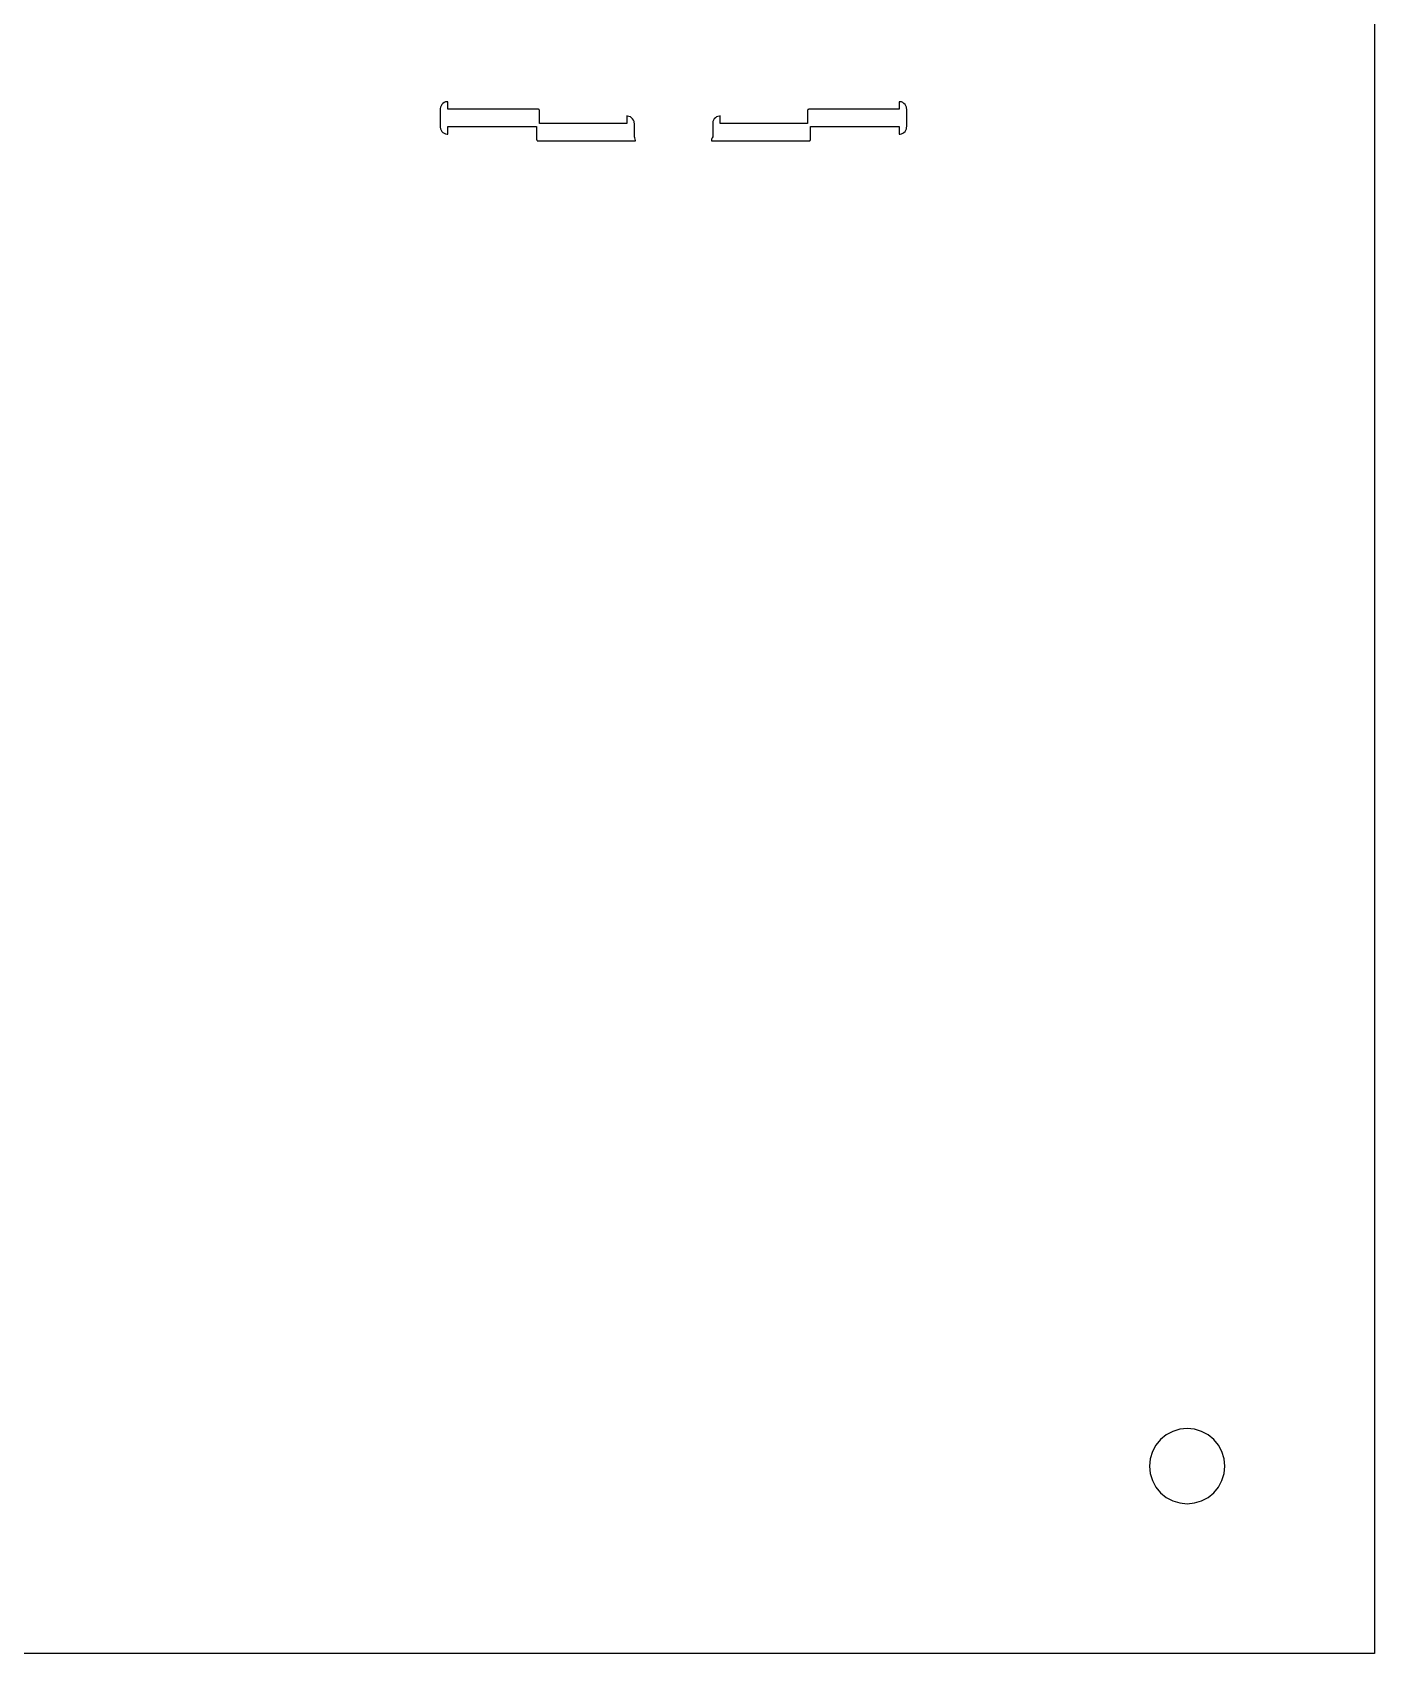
# Model space of a CAD drawing. Header units: millimetres. Extents: x 68 to 252, y 288 to 712.
# Drawn here: x 163.3 to 252.5, y 287.5 to 395.2 of the extents above; entities that cross this region are included whole.
import ezdxf

# ---------------------------------------------------------------- set-up
doc = ezdxf.new("R2010")
doc.units = ezdxf.units.MM

msp = doc.modelspace()

# ---------------------------------------------------------------- linework, layer by layer
for p, q in [((252.45, 712.45), (252.45, 287.55)), ((190.39, 390.27), (190.37, 390.18)), ((190.37, 390.18), (190.37, 390.18)), ((190.37, 390.18), (190.37, 390.13)), ((190.37, 390.13), (190.37, 388.98)), ((190.43, 390.36), (190.39, 390.27)), ((190.39, 390.27), (190.39, 390.27)), ((190.48, 390.45), (190.43, 390.36)), ((190.43, 390.36), (190.43, 390.36)), ((190.55, 390.51), (190.48, 390.45)), ((190.48, 390.45), (190.48, 390.45)), ((190.63, 390.57), (190.55, 390.51)), ((190.55, 390.51), (190.55, 390.51)), ((190.72, 390.61), (190.63, 390.57)), ((190.63, 390.57), (190.63, 390.57)), ((190.82, 390.63), (190.72, 390.61)), ((190.72, 390.61), (190.72, 390.61)), ((190.87, 390.63), (190.82, 390.63)), ((190.82, 390.63), (190.82, 390.63)), ((190.87, 390.13), (190.87, 390.63)), ((196.87, 390.13), (190.87, 390.13)), ((196.89, 390.13), (196.87, 390.13)), ((196.91, 390.12), (196.89, 390.13)), ((196.92, 390.11), (196.91, 390.12)), ((196.94, 390.1), (196.92, 390.11)), ((196.95, 390.09), (196.94, 390.1)), ((196.96, 390.07), (196.95, 390.09)), ((196.97, 390.05), (196.96, 390.07)), ((196.97, 390.03), (196.97, 390.05)), ((196.97, 389.18), (196.97, 390.03)), ((214.78, 390.07), (214.77, 390.05)), ((214.77, 390.05), (214.77, 390.03)), ((214.77, 390.03), (214.77, 389.18)), ((214.79, 390.09), (214.78, 390.07)), ((214.8, 390.1), (214.79, 390.09)), ((214.81, 390.11), (214.8, 390.1)), ((214.83, 390.12), (214.81, 390.11)), ((214.85, 390.13), (214.83, 390.12)), ((214.87, 390.13), (214.85, 390.13)), ((220.87, 390.13), (214.87, 390.13)), ((220.87, 390.63), (220.87, 390.13)), ((220.92, 390.63), (220.87, 390.63)), ((220.87, 390.63), (220.87, 390.63)), ((221.01, 390.61), (220.92, 390.63)), ((220.92, 390.63), (220.92, 390.63)), ((221.1, 390.57), (221.01, 390.61)), ((221.01, 390.61), (221.01, 390.61)), ((221.18, 390.51), (221.1, 390.57)), ((221.1, 390.57), (221.1, 390.57)), ((221.18, 390.51), (221.18, 390.51)), ((221.25, 390.45), (221.18, 390.51)), ((221.31, 390.36), (221.25, 390.45)), ((221.25, 390.45), (221.25, 390.45)), ((221.35, 390.27), (221.31, 390.36)), ((221.31, 390.36), (221.31, 390.36)), ((221.36, 390.18), (221.35, 390.27)), ((221.35, 390.27), (221.35, 390.27)), ((221.37, 390.13), (221.36, 390.18)), ((221.36, 390.18), (221.36, 390.18)), ((221.37, 388.98), (221.37, 390.13)), ((190.37, 388.98), (190.37, 388.93)), ((190.37, 388.93), (190.37, 388.93)), ((190.37, 388.93), (190.39, 388.83)), ((190.39, 388.83), (190.39, 388.83)), ((190.39, 388.83), (190.43, 388.74)), ((190.43, 388.74), (190.43, 388.74)), ((190.43, 388.74), (190.48, 388.66)), ((190.87, 388.48), (190.87, 388.98)), ((190.87, 388.98), (196.77, 388.98)), ((196.77, 388.98), (196.77, 388.12)), ((202.77, 389.18), (196.97, 389.18)), ((202.77, 389.68), (202.77, 389.18)), ((202.82, 389.67), (202.77, 389.68)), ((202.77, 389.68), (202.77, 389.68)), ((202.91, 389.65), (202.82, 389.67)), ((202.82, 389.67), (202.82, 389.67)), ((203, 389.62), (202.91, 389.65)), ((202.91, 389.65), (202.91, 389.65)), ((203.08, 389.56), (203, 389.62)), ((203, 389.62), (203, 389.62)), ((203.15, 389.49), (203.08, 389.56)), ((203.08, 389.56), (203.08, 389.56)), ((203.21, 389.41), (203.15, 389.49)), ((203.15, 389.49), (203.15, 389.49)), ((203.25, 389.32), (203.21, 389.41)), ((203.21, 389.41), (203.21, 389.41)), ((203.26, 389.22), (203.25, 389.32)), ((203.25, 389.32), (203.25, 389.32)), ((203.27, 389.18), (203.26, 389.22)), ((203.26, 389.22), (203.26, 389.22)), ((203.27, 388.3), (203.27, 389.18)), ((208.49, 389.32), (208.47, 389.22)), ((208.47, 389.22), (208.47, 389.22)), ((208.47, 389.22), (208.47, 389.18)), ((208.47, 389.18), (208.47, 388.3)), ((208.53, 389.41), (208.49, 389.32)), ((208.49, 389.32), (208.49, 389.32)), ((208.58, 389.49), (208.53, 389.41)), ((208.53, 389.41), (208.53, 389.41)), ((208.65, 389.56), (208.58, 389.49)), ((208.58, 389.49), (208.58, 389.49)), ((208.73, 389.62), (208.65, 389.56)), ((208.65, 389.56), (208.65, 389.56)), ((208.82, 389.65), (208.73, 389.62)), ((208.73, 389.62), (208.73, 389.62)), ((208.92, 389.67), (208.82, 389.65)), ((208.82, 389.65), (208.82, 389.65)), ((208.97, 389.68), (208.92, 389.67)), ((208.92, 389.67), (208.92, 389.67)), ((208.97, 389.18), (208.97, 389.68)), ((214.77, 389.18), (208.97, 389.18)), ((214.97, 388.12), (214.97, 388.98)), ((214.97, 388.98), (220.87, 388.98)), ((220.87, 388.98), (220.87, 388.48)), ((221.25, 388.66), (221.31, 388.74)), ((221.31, 388.74), (221.35, 388.83)), ((221.31, 388.74), (221.31, 388.74)), ((221.35, 388.83), (221.36, 388.93)), ((221.35, 388.83), (221.35, 388.83)), ((221.36, 388.93), (221.37, 388.98)), ((221.36, 388.93), (221.36, 388.93)), ((190.48, 388.66), (190.48, 388.66)), ((190.48, 388.66), (190.55, 388.59)), ((190.55, 388.59), (190.55, 388.59)), ((190.55, 388.59), (190.63, 388.54)), ((190.63, 388.54), (190.63, 388.54)), ((190.63, 388.54), (190.72, 388.5)), ((190.72, 388.5), (190.72, 388.5)), ((190.72, 388.5), (190.82, 388.48)), ((190.82, 388.48), (190.82, 388.48)), ((190.82, 388.48), (190.87, 388.48)), ((196.77, 388.12), (196.77, 388.1)), ((196.77, 388.1), (196.78, 388.09)), ((196.78, 388.09), (196.79, 388.07)), ((196.79, 388.07), (196.8, 388.05)), ((196.8, 388.05), (196.81, 388.04)), ((196.81, 388.04), (196.83, 388.03)), ((196.83, 388.03), (196.85, 388.03)), ((196.85, 388.03), (196.87, 388.02)), ((196.87, 388.02), (203.35, 388.02)), ((203.3, 388.23), (203.27, 388.3)), ((203.27, 388.3), (203.27, 388.3)), ((203.27, 388.3), (203.27, 388.3)), ((203.27, 388.3), (203.27, 388.3)), ((203.33, 388.14), (203.3, 388.23)), ((203.3, 388.23), (203.3, 388.23)), ((203.35, 388.05), (203.33, 388.14)), ((203.33, 388.14), (203.33, 388.14)), ((203.35, 388.02), (203.35, 388.05)), ((203.35, 388.05), (203.35, 388.05)), ((203.35, 388.02), (203.35, 388.02)), ((208.4, 388.14), (208.39, 388.05)), ((208.39, 388.05), (208.39, 388.05)), ((208.39, 388.05), (208.39, 388.02)), ((208.39, 388.02), (208.39, 388.02)), ((208.39, 388.02), (214.87, 388.02)), ((208.43, 388.23), (208.4, 388.14)), ((208.4, 388.14), (208.4, 388.14)), ((208.47, 388.3), (208.43, 388.23)), ((208.43, 388.23), (208.43, 388.23)), ((208.47, 388.3), (208.47, 388.3)), ((208.47, 388.3), (208.47, 388.3)), ((208.47, 388.3), (208.47, 388.3)), ((214.87, 388.02), (214.89, 388.03)), ((214.89, 388.03), (214.91, 388.03)), ((214.91, 388.03), (214.92, 388.04)), ((214.92, 388.04), (214.94, 388.05)), ((214.94, 388.05), (214.95, 388.07)), ((214.95, 388.07), (214.96, 388.09)), ((214.96, 388.09), (214.97, 388.1)), ((214.97, 388.1), (214.97, 388.12)), ((220.87, 388.48), (220.92, 388.48)), ((220.92, 388.48), (221.01, 388.5)), ((220.92, 388.48), (220.92, 388.48)), ((221.01, 388.5), (221.1, 388.54)), ((221.01, 388.5), (221.01, 388.5)), ((221.1, 388.54), (221.18, 388.59)), ((221.1, 388.54), (221.1, 388.54)), ((221.18, 388.59), (221.25, 388.66)), ((221.18, 388.59), (221.18, 388.59)), ((221.25, 388.66), (221.25, 388.66)), ((238.23, 301.77), (237.92, 301.39)), ((238.61, 302.08), (238.23, 301.77)), ((239.04, 302.31), (238.61, 302.08)), ((239.51, 302.45), (239.04, 302.31)), ((240, 302.5), (239.51, 302.45)), ((240.49, 302.45), (240, 302.5)), ((240.96, 302.31), (240.49, 302.45)), ((241.39, 302.08), (240.96, 302.31)), ((241.77, 301.77), (241.39, 302.08)), ((242.08, 301.39), (241.77, 301.77)), ((237.55, 300.49), (237.5, 300)), ((237.69, 300.96), (237.55, 300.49)), ((237.92, 301.39), (237.69, 300.96)), ((242.31, 300.96), (242.08, 301.39)), ((242.45, 300.49), (242.31, 300.96)), ((242.5, 300), (242.45, 300.49)), ((237.5, 300), (237.55, 299.51)), ((237.55, 299.51), (237.69, 299.04)), ((242.31, 299.04), (242.45, 299.51)), ((242.45, 299.51), (242.5, 300)), ((242.5, 300), (242.5, 300)), ((237.69, 299.04), (237.92, 298.61)), ((237.92, 298.61), (238.23, 298.23)), ((241.77, 298.23), (242.08, 298.61)), ((242.08, 298.61), (242.31, 299.04)), ((238.23, 298.23), (238.61, 297.92)), ((238.61, 297.92), (239.04, 297.69)), ((239.04, 297.69), (239.51, 297.55)), ((239.51, 297.55), (240, 297.5)), ((240, 297.5), (240.49, 297.55)), ((240.49, 297.55), (240.96, 297.69)), ((240.96, 297.69), (241.39, 297.92)), ((241.39, 297.92), (241.77, 298.23)), ((252.45, 287.55), (67.55, 287.55)), ((252.45, 287.55), (252.45, 287.55))]:
    msp.add_line(p, q)

doc.saveas('drawing.dxf')
